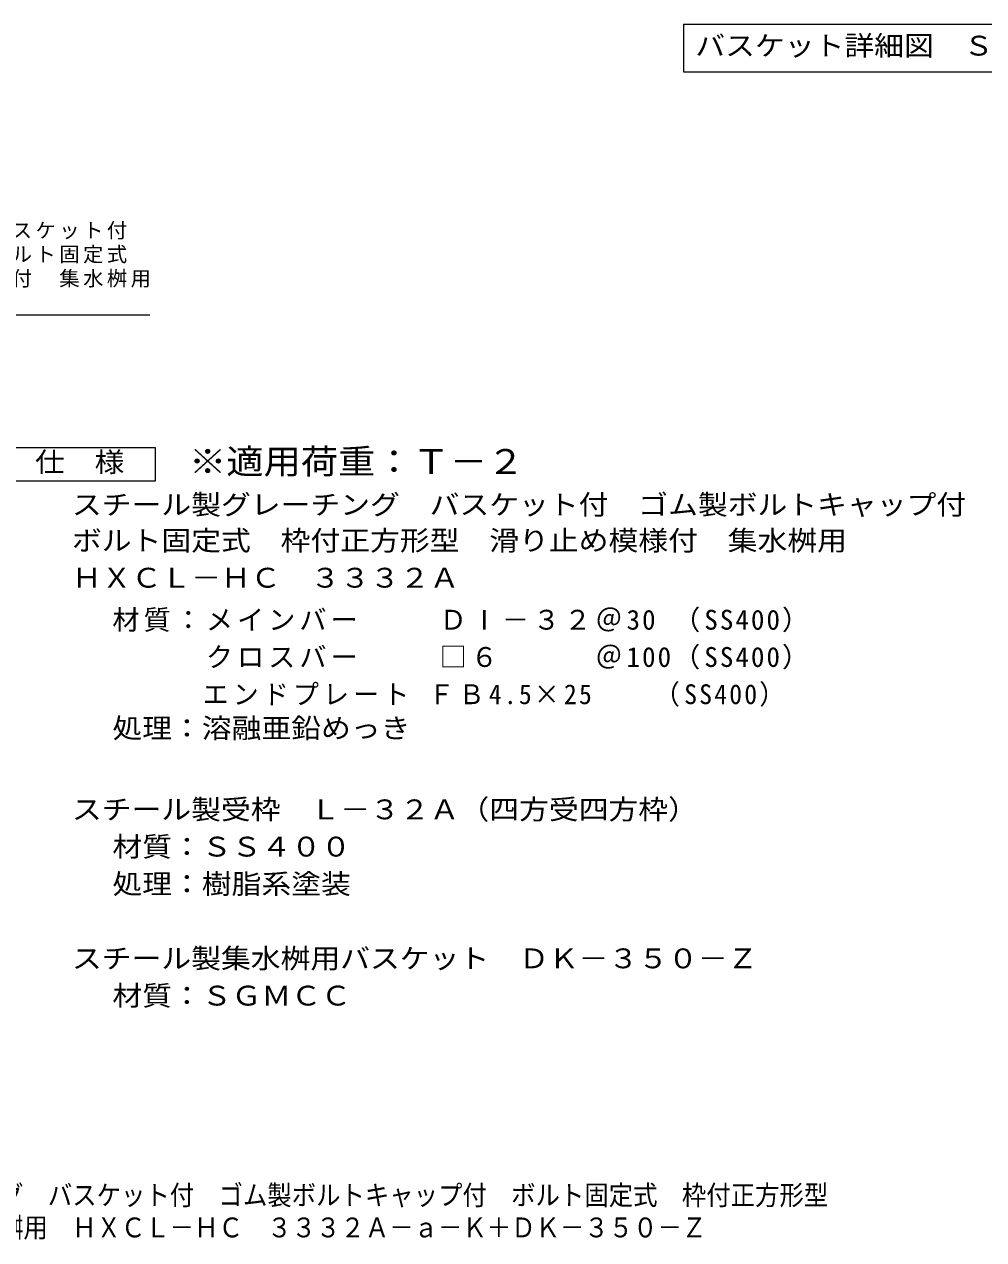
# Model space of a CAD drawing. Units: millimetres at full size, sheet at 1:4, with parts at other scales. Extents: x -1070 to 1072, y -788 to 743.
# Drawn here: x -45 to 521, y -788 to -70 of the extents above; entities that cross this region are included whole.
import ezdxf
from ezdxf.enums import TextEntityAlignment as Align

# ---------------------------------------------------------------- set-up
doc = ezdxf.new("R2010")
doc.units = ezdxf.units.MM
doc.header["$LTSCALE"] = 4
doc.layers.add('4-5', color=7, linetype='Continuous', lineweight=9)
doc.layers.add('D-5', color=7, linetype='Continuous', lineweight=9)
doc.layers.add('F-0_F-0ﾚｲﾔ', color=2, linetype='Continuous')
doc.layers.add('F-F_F-Fﾚｲﾔ', color=2, linetype='Continuous')
doc.styles.add('ＭＳ ゴシック', font='')
doc.styles.get('ＭＳ ゴシック').set_extended_font_data('MS Gothic')

msp = doc.modelspace()

# ---------------------------------------------------------------- linework, layer by layer
at = {"layer": '4-5'}
for p, q in [((344.162, -70), (344.162, -98)), ((344.162, -70), (608.162, -70)), ((344.162, -98), (608.162, -98))]:
    msp.add_line(p, q, dxfattribs=at)
at = {"layer": 'D-5'}
msp.add_line((-235.023, -241.598), (28.977, -241.598), dxfattribs=at)
at = {"layer": 'D-5', "color": 2}
msp.add_lwpolyline([(-57.775, -339.934), (-57.775, -319.934), (32.224, -319.934), (32.224, -339.934)], close=True, dxfattribs=at)

# ---------------------------------------------------------------- texts
at = {"layer": '4-5', "color": 2, "style": 'ＭＳ ゴシック', "width": 1.1}
msp.add_text('バスケット詳細図\u3000Ｓ＝１：４', height=11.73, dxfattribs=at).set_placement((351.162, -92), align=Align.BOTTOM_LEFT)
at = {"layer": 'D-5', "color": 2, "style": 'ＭＳ ゴシック', "width": 1.1}
for s, p in [('仕\u3000様', (-38.776, -337.933)), ('スチール製グレーチング\u3000バスケット付\u3000ゴム製ボルトキャップ付', (-16.94, -363.102)), ('ボルト固定式\u3000枠付正方形型\u3000滑り止め模様付\u3000集水桝用', (-16.94, -384.279)), ('ＨＸＣＬ－ＨＣ\u3000３３３２Ａ', (-16.94, -406.279)), ('処理：溶融亜鉛めっき', (6.945, -495.102)), ('スチール製受枠\u3000Ｌ－３２Ａ（四方受四方枠）', (-16.94, -543.102)), ('材質：ＳＳ４００', (6.945, -565.102)), ('処理：樹脂系塗装', (6.945, -587.102)), ('スチール製集水桝用バスケット\u3000ＤＫ－３５０－Ｚ', (-16.94, -631.102)), ('材質：ＳＧＭＣＣ', (6.945, -653.102))]:
    msp.add_text(s, height=11.73, dxfattribs=at).set_placement(p, align=Align.BOTTOM_LEFT)
at = {"layer": 'D-5', "color": 3, "style": 'ＭＳ ゴシック', "width": 1.1}
msp.add_text('※適用荷重：Ｔ－２', height=14.66, dxfattribs=at).set_placement((52.224, -339.934), align=Align.BOTTOM_LEFT)
at = {"layer": 'D-5', "char_height": 8.798, "attachment_point": 7, "style": 'ＭＳ ゴシック'}
for s, insert in [('\\T1.17;スチール製グレーチング\u3000バスケット付', (-235.023, -197.073)), ('\\T1.17;ゴム製ボルトキャップ付\u3000ボルト固定式', (-235.023, -211.304)), ('\\T1.17;枠付正方形型\u3000滑り止め模様付\u3000集水桝用', (-235.023, -225.535))]:
    msp.add_mtext(s, dxfattribs=dict(at, insert=insert))
at = {"layer": 'D-5', "color": 2, "char_height": 11.73, "attachment_point": 7, "style": 'ＭＳ ゴシック'}
for s, insert in [('\\T1.15;材質：メインバー\u3000\u3000\\~ＤⅠ－３２＠30\\~（SS400）', (6.946, -429.102)), ('\\T1.15;\u3000\u3000\u3000クロスバー\u3000\u3000\\~□６\u3000\u3000\u3000＠100（SS400）', (6.946, -451.102)), ('\\T1.17;\\W0.95;\u3000\u3000\u3000エンドプレート\\~ＦＢ4.5×25\\~\\~\\~\\~（SS400）', (6.946, -473.102))]:
    msp.add_mtext(s, dxfattribs=dict(at, insert=insert))
at = {"layer": 'F-0_F-0ﾚｲﾔ', "style": 'ＭＳ ゴシック', "width": 0.9}
msp.add_text('滑り止め模様付\u3000集水桝用\u3000ＨＸＣＬ－ＨＣ\u3000３３３２Ａ－ａ－Ｋ＋ＤＫ－３５０－Ｚ', height=11.73, dxfattribs=at).set_placement((-203.979, -790.039), align=Align.BOTTOM_LEFT)
at = {"layer": 'F-F_F-Fﾚｲﾔ', "style": 'ＭＳ ゴシック', "width": 0.9}
msp.add_text('スチール製グレーチング\u3000バスケット付\u3000ゴム製ボルトキャップ付\u3000ボルト固定式\u3000枠付正方形型', height=11.73, dxfattribs=at).set_placement((-203.979, -770.922), align=Align.BOTTOM_LEFT)

doc.saveas('drawing.dxf')
